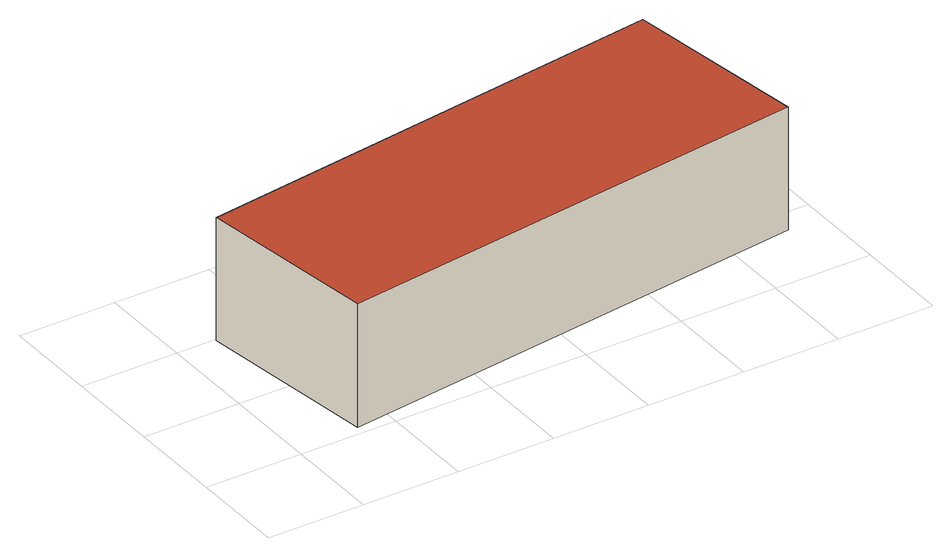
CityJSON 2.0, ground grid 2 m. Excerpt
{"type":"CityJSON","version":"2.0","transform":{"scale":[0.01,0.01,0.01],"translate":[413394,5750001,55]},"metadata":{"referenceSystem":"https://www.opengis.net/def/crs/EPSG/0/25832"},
"CityObjects":{
"building1":{"type":"Building","attributes":{"Gemeindeschluessel":"05570040","Geometrietyp2DReferenz":"3000","function":"31001_2460","roofType":"1000","measuredHeight":2.56},"geometry":[{"type":"Solid","lod":"2","boundaries":[[[[0,1,2,3]],[[4,5,1,0]],[[6,7,5,4]],[[3,2,7,6]],[[4,0,3,6]],[[1,5,7,2]]]],"semantics":{"surfaces":[{"type":"WallSurface"},{"type":"RoofSurface"},{"type":"GroundSurface"}],"values":[[0,0,0,0,1,2]]}}]}
},
"vertices":[
[81,396,261],[81,396,5],[133,20,5],[133,20,261],[1069,532,261],[1069,532,5],[1124,149,261],[1124,149,5]
]}
